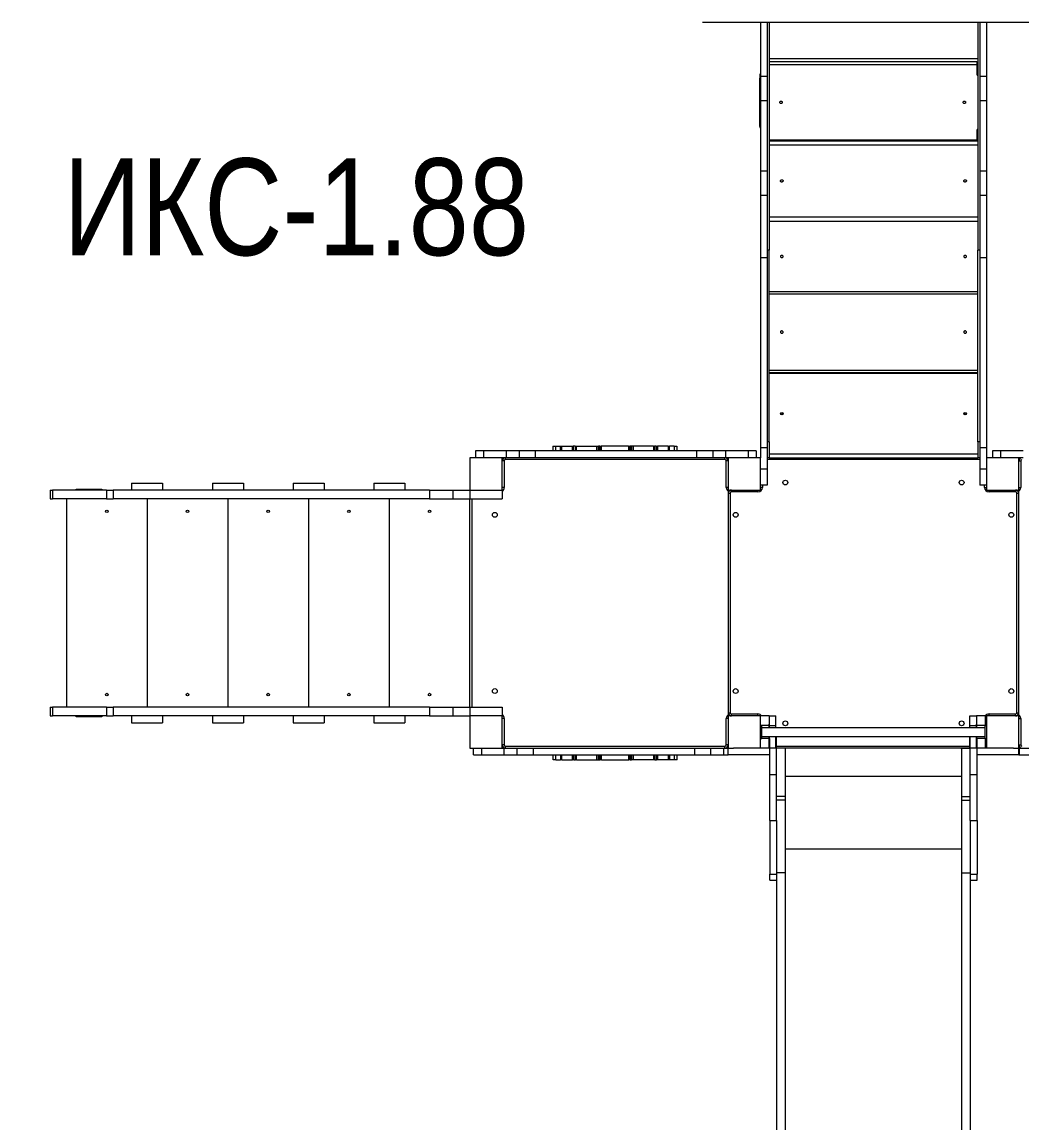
# Model space of a CAD drawing. Header units: millimetres. Extents: x -6276 to 7092, y -6092 to 4840.
# Drawn here: x -2908 to 190, y -2680 to 731 of the extents above; entities that cross this region are included whole.
import ezdxf

# ---------------------------------------------------------------- set-up
doc = ezdxf.new("R2010")
doc.units = ezdxf.units.MM
for name, color, linetype in [('DIKOM_АРТИКУЛ', 7, 'Continuous'), ('DIKOM_ОБЪЕКТ', 7, 'Continuous'), ('DIKOM_РАЗМЕР_ЗОНА', 7, 'Continuous'), ('DIKOM_РАЗМЕР_ОБЪЕКТА', 7, 'Continuous')]:
    doc.layers.add(name, color=color, linetype=linetype)
doc.styles.add('style1', font='arial.ttf', dxfattribs={"width": 0.8})
doc.dimstyles.new('1-50', dxfattribs={"dimtxt": 300, "dimasz": 200, "dimexe": 100, "dimexo": 0, "dimgap": 100, "dimtad": 1, "dimtxsty": 'style1', "dimcen": 200, "dimclrd": 7, "dimclre": 7, "dimclrt": 7, "dimadec": 1, "dimazin": 2, "dimtfac": 1, "dimtmove": 0, "dimatfit": 2, "dimfxl": 0, "dimlwd": 25, "dimlwe": 18, "dimarcsym": 0})

# ---------------------------------------------------------------- blocks, each defined once
blk = doc.blocks.new('*D10')
at = {"layer": 'Defpoints', "color": 0, "transparency": 16777216}
for p in [(-3959.1, 2290.8), (-270.4, 2290.8), (-587.4, -4131.1)]:
    blk.add_point(p, dxfattribs=at)
at = {"layer": 'DIKOM_РАЗМЕР_ОБЪЕКТА', "color": 7, "lineweight": 18, "transparency": 16777216}
for p, q in [((-270.4, 2290.8), (-4059.1, 2290.8)), ((-587.4, -4131.1), (-4059.1, -4131.1))]:
    blk.add_line(p, q, dxfattribs=at)
at = {"layer": 'DIKOM_РАЗМЕР_ОБЪЕКТА', "color": 7, "lineweight": 25, "transparency": 16777216}
blk.add_line((-3959.1, -3931.1), (-3959.1, 2090.8), dxfattribs=at)
at = {"layer": 'DIKOM_РАЗМЕР_ОБЪЕКТА', "color": 7, "transparency": 16777216}
for points in [[(-3992.5, 2090.8), (-3925.8, 2090.8), (-3959.1, 2290.8)], [(-3992.5, -3931.1), (-3925.8, -3931.1), (-3959.1, -4131.1)]]:
    blk.add_solid(points, dxfattribs=at)
at = {"layer": 'DIKOM_РАЗМЕР_ОБЪЕКТА', "color": 7, "transparency": 16777216, "insert": (-4212.3, -993.6), "char_height": 300, "attachment_point": 5, "rotation": 90, "style": 'style1'}
blk.add_mtext('6400', dxfattribs=at)
blk = doc.blocks.new('*D13')
at = {"layer": 'Defpoints', "color": 0, "transparency": 16777216}
for p in [(-4017, 3652.1), (-5825.7, -6091.7), (-1087.4, -6091.7)]:
    blk.add_point(p, dxfattribs=at)
at = {"layer": 'DIKOM_РАЗМЕР_ЗОНА', "color": 7, "lineweight": 18, "transparency": 16777216}
for p, q in [((-4017, 3652.1), (-5925.7, 3652.1)), ((-1087.4, -6091.7), (-5925.7, -6091.7))]:
    blk.add_line(p, q, dxfattribs=at)
at = {"layer": 'DIKOM_РАЗМЕР_ЗОНА', "color": 7, "lineweight": 25, "transparency": 16777216}
blk.add_line((-5825.7, 3452.1), (-5825.7, -5891.7), dxfattribs=at)
at = {"layer": 'DIKOM_РАЗМЕР_ЗОНА', "color": 7, "transparency": 16777216}
for points in [[(-5859, 3452.1), (-5792.3, 3452.1), (-5825.7, 3652.1)], [(-5859, -5891.7), (-5792.3, -5891.7), (-5825.7, -6091.7)]]:
    blk.add_solid(points, dxfattribs=at)
at = {"layer": 'DIKOM_РАЗМЕР_ЗОНА', "color": 7, "transparency": 16777216, "insert": (-6078.8, -955.3), "char_height": 300, "attachment_point": 5, "rotation": 90, "style": 'style1'}
blk.add_mtext('9800', dxfattribs=at)

msp = doc.modelspace()

# ---------------------------------------------------------------- linework, layer by layer
at = {"layer": 'DIKOM_ОБЪЕКТ', "color": 7, "linetype": 'Continuous', "lineweight": 15}
for p, q in [((-800.413, 730.796), (259.587, 730.796)), ((-620.413, 730.796), (-620.413, 562.205)), ((-599.413, 730.796), (-599.413, 562.205)), ((-593.413, 730.796), (-593.413, 23.659)), ((52.587, 730.796), (52.587, 23.659)), ((58.587, 730.796), (58.587, 562.205)), ((79.587, 730.796), (79.587, 562.205)), ((52.587, 617.025), (-593.413, 617.025)), ((-593.413, 608.67), (50.038, 608.67)), ((-593.413, 599.435), (50.038, 599.435)), ((50.038, 608.67), (50.038, 599.435)), ((50.038, 599.435), (50.038, 569.365)), ((-622.962, 566.383), (-622.962, 557.149)), ((-622.962, 406.798), (-622.962, 557.149)), ((-599.413, 562.205), (-620.413, 562.205)), ((-620.413, 562.205), (-620.413, 486.605)), ((-599.413, 562.205), (-599.413, 486.605)), ((79.587, 562.205), (58.587, 562.205)), ((58.587, 562.205), (58.587, 486.605)), ((79.587, 562.205), (79.587, 486.605)), ((-599.413, 486.605), (-620.413, 486.605)), ((-620.413, 486.605), (-620.413, 268.485)), ((-599.413, 486.605), (-599.413, 268.485)), ((79.587, 486.605), (58.587, 486.605)), ((58.587, 486.605), (58.587, 268.485)), ((79.587, 486.605), (79.587, 268.485)), ((50.038, 394.582), (50.038, 364.512)), ((50.038, 364.512), (-593.413, 364.512)), ((-593.413, 362.63), (52.587, 362.63)), ((-593.413, 350.709), (52.587, 350.709)), ((-599.413, 268.485), (-620.413, 268.485)), ((-620.413, 268.485), (-620.413, 192.885)), ((-599.413, 268.485), (-599.413, 192.885)), ((79.587, 268.485), (58.587, 268.485)), ((58.587, 268.485), (58.587, 192.885)), ((79.587, 268.485), (79.587, 192.885)), ((-599.413, 192.885), (-620.413, 192.885)), ((-620.413, 192.885), (-620.413, -0.057)), ((-599.413, 192.885), (-599.413, -0.057)), ((79.587, 192.885), (58.587, 192.885)), ((58.587, 192.885), (58.587, -0.057)), ((79.587, 192.885), (79.587, -0.057)), ((52.587, 126.394), (-593.413, 126.394)), ((52.587, 126.109), (-593.413, 126.109)), ((52.587, 112.609), (-593.413, 112.609)), ((-593.413, 23.659), (-599.413, 23.659)), ((-593.413, -570.041), (-593.413, 23.659)), ((58.587, 23.659), (52.587, 23.659)), ((52.587, -570.041), (52.587, 23.659)), ((-599.413, -0.057), (-620.413, -0.057)), ((-620.413, -0.057), (-620.413, -588.459)), ((-599.413, -0.057), (-599.413, -588.459)), ((79.587, -0.057), (58.587, -0.057)), ((58.587, -0.057), (58.587, -588.459)), ((79.587, -0.057), (79.587, -588.459)), ((-593.413, -103.898), (52.587, -103.898)), ((52.587, -112.11), (-593.413, -112.11)), ((-593.413, -347.894), (52.587, -347.894)), ((52.587, -355.848), (-593.413, -355.848)), ((52.587, -358.085), (-593.413, -358.085)), ((-593.413, -570.041), (-599.413, -570.041)), ((-593.413, -570.041), (-593.413, -619.204)), ((52.587, -570.041), (52.587, -619.204)), ((58.587, -570.041), (52.587, -570.041)), ((-1503.44, -598.204), (-1503.44, -619.204)), ((-1478.44, -598.204), (-1503.44, -598.204)), ((-1478.44, -598.204), (-1478.44, -619.204)), ((-1408.44, -598.204), (-1478.44, -598.204)), ((-1408.44, -598.204), (-1408.44, -619.204)), ((-1368.44, -598.204), (-1408.44, -598.204)), ((-1368.44, -598.204), (-1368.44, -619.204)), ((-1318.44, -598.204), (-1368.44, -598.204)), ((-1318.44, -598.204), (-1318.44, -619.204)), ((-818.44, -598.204), (-1318.44, -598.204)), ((-1263.482, -583.204), (-1263.482, -598.204)), ((-1263.482, -583.204), (-1255.482, -583.204)), ((-1255.482, -583.204), (-1255.482, -598.204)), ((-1255.482, -583.204), (-1240.843, -583.204)), ((-1240.843, -583.204), (-1240.843, -598.204)), ((-1240.843, -583.204), (-1237.102, -583.204)), ((-1237.102, -583.204), (-1237.102, -598.204)), ((-1237.102, -583.204), (-1204.156, -583.204)), ((-1204.156, -583.204), (-1204.156, -598.204)), ((-1204.156, -583.204), (-1200.265, -583.204)), ((-1200.265, -583.204), (-1200.265, -598.204)), ((-1195.004, -583.204), (-1200.265, -583.204)), ((-1195.004, -583.204), (-1195.004, -598.204)), ((-1195.004, -583.204), (-1191.8, -583.204)), ((-1191.8, -583.204), (-1191.8, -598.204)), ((-1191.8, -583.204), (-1128.906, -583.204)), ((-1128.906, -583.204), (-1128.906, -598.204)), ((-1128.906, -583.204), (-1127.609, -583.204)), ((-1127.609, -583.204), (-1127.609, -598.204)), ((-1127.609, -583.204), (-1122.706, -583.204)), ((-1122.706, -583.204), (-1122.706, -598.204)), ((-1118.276, -583.204), (-1122.706, -583.204)), ((-1118.276, -583.204), (-1118.276, -598.204)), ((-1118.276, -583.204), (-1113.847, -583.204)), ((-1113.847, -583.204), (-1113.847, -598.204)), ((-1029.74, -583.204), (-1113.847, -583.204)), ((-1029.74, -583.204), (-1029.74, -598.204)), ((-1029.74, -583.204), (-1025.311, -583.204)), ((-1025.311, -583.204), (-1025.311, -598.204)), ((-1020.882, -583.204), (-1025.311, -583.204)), ((-1020.882, -583.204), (-1020.882, -598.204)), ((-1015.978, -583.204), (-1020.882, -583.204)), ((-1015.978, -583.204), (-1015.978, -598.204)), ((-1015.978, -583.204), (-1014.681, -583.204)), ((-1014.681, -583.204), (-1014.681, -598.204)), ((-951.787, -583.204), (-1014.681, -583.204)), ((-951.787, -583.204), (-951.787, -598.204)), ((-951.787, -583.204), (-948.584, -583.204)), ((-948.584, -583.204), (-948.584, -598.204)), ((-943.322, -583.204), (-948.584, -583.204)), ((-943.322, -583.204), (-943.322, -598.204)), ((-943.322, -583.204), (-939.431, -583.204)), ((-939.431, -583.204), (-939.431, -598.204)), ((-906.485, -583.204), (-939.431, -583.204)), ((-906.485, -583.204), (-906.485, -598.204)), ((-906.485, -583.204), (-902.744, -583.204)), ((-902.744, -598.204), (-902.744, -583.204)), ((-888.105, -583.204), (-902.744, -583.204)), ((-888.105, -583.204), (-888.105, -598.204)), ((-888.105, -583.204), (-880.105, -583.204)), ((-880.105, -583.204), (-880.105, -598.204)), ((-818.44, -598.204), (-818.44, -619.204)), ((-768.44, -598.204), (-818.44, -598.204)), ((-768.44, -598.204), (-768.44, -619.204)), ((-728.44, -598.204), (-768.44, -598.204)), ((-728.44, -598.204), (-728.44, -619.204)), ((-658.44, -598.204), (-728.44, -598.204)), ((-658.44, -598.204), (-658.44, -619.204)), ((-633.44, -598.204), (-658.44, -598.204)), ((-633.44, -598.204), (-633.44, -619.204)), ((-599.413, -588.459), (-620.413, -588.459)), ((-620.413, -588.459), (-620.413, -619.204)), ((-599.413, -588.459), (-599.413, -654.204)), ((-593.413, -607.226), (52.587, -607.226)), ((79.587, -588.459), (58.587, -588.459)), ((58.587, -588.459), (58.587, -654.204)), ((79.587, -588.459), (79.587, -619.204)), ((98.285, -598.204), (98.285, -619.204)), ((123.285, -598.204), (98.285, -598.204)), ((123.285, -598.204), (123.285, -619.204)), ((193.285, -598.204), (123.285, -598.204)), ((-1420.413, -619.204), (-1520.413, -619.204)), ((-1520.413, -619.204), (-1520.413, -719.204)), ((-1408.44, -619.204), (-1420.413, -619.204)), ((-1420.413, -719.204), (-1420.413, -619.204)), ((-1414.413, -629.204), (-1420.413, -629.204)), ((-1414.413, -629.204), (-1414.413, -711.204)), ((-1410.413, -625.204), (-1410.413, -619.204)), ((-730.413, -625.204), (-1410.413, -625.204)), ((-1368.44, -619.204), (-1408.44, -619.204)), ((-1318.44, -619.204), (-1368.44, -619.204)), ((-818.44, -619.204), (-1318.44, -619.204)), ((-768.44, -619.204), (-818.44, -619.204)), ((-728.44, -619.204), (-768.44, -619.204)), ((-730.413, -625.204), (-730.413, -619.204)), ((-720.413, -619.204), (-728.44, -619.204)), ((-726.413, -711.204), (-726.413, -629.204)), ((-720.413, -629.204), (-726.413, -629.204)), ((-720.413, -619.204), (-720.413, -719.204)), ((-620.413, -619.204), (-720.413, -619.204)), ((-620.413, -719.204), (-620.413, -619.204)), ((-593.413, -619.204), (-599.413, -619.204)), ((58.587, -625.204), (-599.413, -625.204)), ((-593.413, -619.204), (52.587, -619.204)), ((58.587, -619.204), (52.587, -619.204)), ((79.587, -619.204), (79.587, -719.204)), ((179.587, -619.204), (79.587, -619.204)), ((193.285, -619.204), (179.587, -619.204)), ((179.587, -719.204), (179.587, -619.204)), ((179.587, -629.204), (185.587, -629.204)), ((185.587, -629.204), (185.587, -711.204)), ((-599.413, -654.204), (-620.413, -654.204)), ((-599.413, -654.204), (-599.413, -704.204)), ((79.587, -654.204), (58.587, -654.204)), ((58.587, -654.204), (58.587, -704.204)), ((-2740.413, -719.204), (-2740.413, -716.204)), ((-2740.413, -716.204), (-2660.413, -716.204)), ((-2660.413, -716.204), (-2660.413, -719.204)), ((-2568.416, -698.204), (-2568.416, -719.204)), ((-2568.416, -698.204), (-2472.416, -698.204)), ((-2472.416, -698.204), (-2472.416, -719.204)), ((-2318.416, -698.204), (-2318.416, -719.204)), ((-2318.416, -698.204), (-2222.416, -698.204)), ((-2222.416, -698.204), (-2222.416, -719.204)), ((-2068.416, -698.204), (-2068.416, -719.204)), ((-2068.416, -698.204), (-1972.416, -698.204)), ((-1972.416, -698.204), (-1972.416, -719.204)), ((-1818.416, -698.204), (-1818.416, -719.204)), ((-1818.416, -698.204), (-1722.416, -698.204)), ((-1722.416, -698.204), (-1722.416, -719.204)), ((-1414.413, -711.204), (-1420.413, -711.204)), ((-720.413, -711.204), (-726.413, -711.204)), ((-599.413, -704.204), (-620.413, -704.204)), ((-614.413, -711.204), (-620.413, -711.204)), ((-614.413, -704.204), (-614.413, -711.204)), ((79.587, -704.204), (58.587, -704.204)), ((73.587, -711.204), (73.587, -704.204)), ((73.587, -711.204), (79.587, -711.204)), ((179.587, -711.204), (185.587, -711.204)), ((-2820.413, -719.204), (-2820.413, -746.204)), ((-2820.413, -719.204), (-2813.131, -719.204)), ((-2820.413, -746.204), (-2813.131, -746.204)), ((-2813.131, -719.204), (-2813.131, -746.204)), ((-2646.629, -719.204), (-2813.131, -719.204)), ((-2646.629, -746.204), (-2813.131, -746.204)), ((-2770.413, -746.204), (-2770.413, -1392.204)), ((-2646.629, -719.204), (-2646.629, -746.204)), ((-2646.629, -719.204), (-2625.591, -719.204)), ((-2646.629, -746.204), (-2625.591, -746.204)), ((-2625.591, -719.204), (-2625.591, -746.204)), ((-1645.678, -719.204), (-2625.591, -719.204)), ((-1645.678, -746.204), (-2625.591, -746.204)), ((-2520.413, -746.204), (-2520.413, -1392.204)), ((-2270.413, -746.204), (-2270.413, -1392.204)), ((-2020.413, -746.204), (-2020.413, -1392.204)), ((-1770.413, -746.204), (-1770.413, -1392.204)), ((-1645.678, -719.204), (-1645.678, -746.204)), ((-1645.678, -719.204), (-1573.998, -719.204)), ((-1645.678, -746.204), (-1573.998, -746.204)), ((-1573.998, -719.204), (-1573.998, -746.204)), ((-1573.998, -719.204), (-1520.413, -719.204)), ((-1573.998, -746.204), (-1520.413, -746.204)), ((-1520.413, -719.204), (-1520.413, -746.204)), ((-1520.413, -719.204), (-1420.413, -719.204)), ((-1520.413, -746.204), (-1420.413, -746.204)), ((-1520.413, -1392.204), (-1520.413, -746.204)), ((-1514.413, -746.204), (-1514.413, -1392.204)), ((-1420.413, -719.204), (-1420.413, -746.204)), ((-720.413, -719.204), (-620.413, -719.204)), ((-720.413, -722.693), (-720.413, -1415.715)), ((-720.413, -729.204), (-714.413, -729.204)), ((-714.413, -729.204), (-714.413, -1409.204)), ((-710.413, -725.204), (-710.413, -719.204)), ((-628.413, -725.204), (-710.413, -725.204)), ((-628.413, -725.204), (-628.413, -719.204)), ((79.587, -719.204), (179.587, -719.204)), ((87.587, -725.204), (87.587, -719.204)), ((169.587, -725.204), (87.587, -725.204)), ((169.587, -725.204), (169.587, -719.204)), ((173.587, -1409.204), (173.587, -729.204)), ((173.587, -729.204), (179.587, -729.204)), ((179.587, -1415.715), (179.587, -722.693)), ((-2820.413, -1392.204), (-2820.413, -1419.204)), ((-2820.413, -1392.204), (-2813.131, -1392.204)), ((-2813.131, -1392.204), (-2813.131, -1419.204)), ((-2646.629, -1392.204), (-2813.131, -1392.204)), ((-2646.629, -1392.204), (-2646.629, -1419.204)), ((-2646.629, -1392.204), (-2625.591, -1392.204)), ((-2625.591, -1392.204), (-2625.591, -1419.204)), ((-1645.678, -1392.204), (-2625.591, -1392.204)), ((-1645.678, -1392.204), (-1645.678, -1419.204)), ((-1645.678, -1392.204), (-1573.998, -1392.204)), ((-1573.998, -1392.204), (-1573.998, -1419.204)), ((-1573.998, -1392.204), (-1520.413, -1392.204)), ((-1520.413, -1392.204), (-1520.413, -1419.204)), ((-1520.413, -1392.204), (-1420.413, -1392.204)), ((-1420.413, -1392.204), (-1420.413, -1419.204)), ((-2820.413, -1419.204), (-2813.131, -1419.204)), ((-2646.629, -1419.204), (-2813.131, -1419.204)), ((-2740.413, -1422.204), (-2740.413, -1419.204)), ((-2660.413, -1422.204), (-2740.413, -1422.204)), ((-2660.413, -1419.204), (-2660.413, -1422.204)), ((-2646.629, -1419.204), (-2625.591, -1419.204)), ((-1645.678, -1419.204), (-2625.591, -1419.204)), ((-2568.416, -1419.204), (-2568.416, -1440.204)), ((-2472.416, -1419.204), (-2472.416, -1440.204)), ((-2318.416, -1419.204), (-2318.416, -1440.204)), ((-2222.416, -1419.204), (-2222.416, -1440.204)), ((-2068.416, -1419.204), (-2068.416, -1440.204)), ((-1972.416, -1419.204), (-1972.416, -1440.204)), ((-1818.416, -1419.204), (-1818.416, -1440.204)), ((-1722.416, -1419.204), (-1722.416, -1440.204)), ((-1645.678, -1419.204), (-1573.998, -1419.204)), ((-1573.998, -1419.204), (-1520.413, -1419.204)), ((-1520.413, -1419.204), (-1520.413, -1519.204)), ((-1420.413, -1419.204), (-1520.413, -1419.204)), ((-1420.413, -1519.204), (-1420.413, -1419.204)), ((-1414.413, -1427.204), (-1420.413, -1427.204)), ((-1414.413, -1427.204), (-1414.413, -1509.204)), ((-720.413, -1427.204), (-726.413, -1427.204)), ((-726.413, -1509.204), (-726.413, -1427.204)), ((-720.413, -1409.204), (-714.413, -1409.204)), ((-720.413, -1419.204), (-720.413, -1519.204)), ((-620.413, -1419.204), (-720.413, -1419.204)), ((-710.413, -1413.204), (-628.413, -1413.204)), ((-710.413, -1419.204), (-710.413, -1413.204)), ((-628.413, -1419.204), (-628.413, -1413.204)), ((-593.413, -1419.204), (-620.413, -1419.204)), ((-620.413, -1519.204), (-620.413, -1419.204)), ((-593.413, -1419.204), (-593.413, -1449.203)), ((-593.413, -1419.204), (-572.413, -1419.204)), ((-572.413, -1449.204), (-572.413, -1419.204)), ((27.587, -1419.204), (48.587, -1419.204)), ((27.587, -1449.204), (27.587, -1419.204)), ((75.587, -1419.204), (48.587, -1419.204)), ((48.587, -1419.204), (48.587, -1449.203)), ((75.587, -1419.204), (75.587, -1449.203)), ((79.587, -1427.204), (75.587, -1427.204)), ((79.587, -1419.204), (79.587, -1519.204)), ((179.587, -1419.204), (79.587, -1419.204)), ((87.587, -1413.204), (169.587, -1413.204)), ((87.587, -1419.204), (87.587, -1413.204)), ((169.587, -1419.204), (169.587, -1413.204)), ((173.587, -1409.204), (179.587, -1409.204)), ((179.587, -1519.204), (179.587, -1419.204)), ((179.587, -1427.204), (185.587, -1427.204)), ((185.587, -1427.204), (185.587, -1509.204)), ((-2568.416, -1440.204), (-2472.416, -1440.204)), ((-2318.416, -1440.204), (-2222.416, -1440.204)), ((-2068.416, -1440.204), (-1972.416, -1440.204)), ((-1818.416, -1440.204), (-1722.416, -1440.204)), ((-593.413, -1449.203), (-620.413, -1449.203)), ((-620.413, -1449.204), (-616.413, -1449.204)), ((-616.413, -1489.204), (-616.413, -1449.204)), ((75.587, -1455.704), (-616.413, -1455.704)), ((-593.413, -1449.204), (-593.413, -1444.983)), ((-593.413, -1449.203), (-593.413, -1455.704)), ((-593.413, -1449.204), (-572.413, -1449.204)), ((-593.413, -1455.704), (-593.413, -1449.204)), ((-572.413, -1455.704), (-572.413, -1449.204)), ((27.587, -1449.204), (48.587, -1449.204)), ((27.587, -1455.704), (27.587, -1449.204)), ((48.587, -1449.204), (48.587, -1444.983)), ((75.587, -1449.203), (48.587, -1449.203)), ((48.587, -1449.203), (48.587, -1455.704)), ((48.587, -1455.704), (48.587, -1449.204)), ((75.587, -1449.203), (75.587, -1449.204)), ((75.587, -1449.204), (79.587, -1449.204)), ((75.587, -1489.204), (75.587, -1449.204)), ((-620.413, -1489.204), (-616.413, -1489.204)), ((-616.413, -1482.704), (75.587, -1482.704)), ((-593.413, -1489.2), (-616.413, -1489.2)), ((-593.413, -1482.704), (-593.413, -1489.2)), ((-593.413, -1519.204), (-593.413, -1482.704)), ((-591.53, -1600.359), (-591.53, -1489.214)), ((-572.413, -1519.204), (-572.413, -1482.704)), ((-570.53, -1600.359), (-570.53, -1482.704)), ((27.587, -1519.204), (27.587, -1482.704)), ((29.47, -1600.359), (29.47, -1482.704)), ((48.587, -1482.704), (48.587, -1489.2)), ((48.587, -1519.204), (48.587, -1482.704)), ((75.587, -1489.2), (48.587, -1489.2)), ((50.47, -1600.359), (50.47, -1489.214)), ((75.587, -1489.2), (75.587, -1519.201)), ((75.587, -1489.204), (79.587, -1489.204)), ((-1520.413, -1519.204), (-1420.413, -1519.204)), ((-1508.968, -1540.204), (-1508.968, -1519.204)), ((-1483.968, -1540.204), (-1483.968, -1519.204)), ((-1414.413, -1509.204), (-1420.413, -1509.204)), ((-1420.413, -1519.204), (-1413.968, -1519.204)), ((-1413.968, -1540.204), (-1413.968, -1519.204)), ((-1413.968, -1519.204), (-1373.968, -1519.204)), ((-1410.413, -1513.204), (-730.413, -1513.204)), ((-1410.413, -1519.204), (-1410.413, -1513.204)), ((-1373.968, -1540.204), (-1373.968, -1519.204)), ((-1373.968, -1519.204), (-1323.968, -1519.204)), ((-1323.968, -1540.204), (-1323.968, -1519.204)), ((-1323.968, -1519.204), (-823.968, -1519.204)), ((-823.968, -1540.204), (-823.968, -1519.204)), ((-823.968, -1519.204), (-773.968, -1519.204)), ((-773.968, -1540.204), (-773.968, -1519.204)), ((-773.968, -1519.204), (-733.968, -1519.204)), ((-733.968, -1540.204), (-733.968, -1519.204)), ((-733.968, -1519.204), (-720.413, -1519.204)), ((-730.413, -1519.204), (-730.413, -1513.204)), ((-720.413, -1509.204), (-726.413, -1509.204)), ((-720.413, -1540.204), (-720.413, -1519.204)), ((-720.413, -1519.204), (-704.457, -1519.204)), ((163.631, -1519.204), (-704.457, -1519.204)), ((-593.413, -1519.201), (-620.413, -1519.201)), ((-572.413, -1513.204), (27.587, -1513.204)), ((-545.413, -1519.202), (-572.413, -1519.202)), ((-553.413, -1517.483), (-553.413, -1519.202)), ((-545.413, -1519.202), (-545.413, -1519.204)), ((-543.53, -1519.214), (-543.53, -1669.212)), ((0.587, -1519.202), (0.587, -1519.204)), ((0.587, -1519.202), (27.587, -1519.202)), ((2.47, -1519.214), (2.47, -1669.212)), ((8.587, -1517.483), (8.587, -1519.204)), ((75.587, -1519.201), (48.587, -1519.201)), ((79.587, -1509.204), (75.587, -1509.204)), ((75.587, -1519.204), (75.587, -1519.201)), ((163.631, -1519.204), (179.587, -1519.204)), ((179.587, -1509.204), (185.587, -1509.204)), ((179.587, -1540.204), (179.587, -1519.204)), ((179.587, -1519.204), (182.214, -1519.204)), ((182.214, -1540.204), (182.214, -1519.204)), ((182.214, -1519.204), (222.214, -1519.204)), ((-1508.968, -1540.204), (-1483.968, -1540.204)), ((-1483.968, -1540.204), (-1413.968, -1540.204)), ((-1413.968, -1540.204), (-1373.968, -1540.204)), ((-1373.968, -1540.204), (-1323.968, -1540.204)), ((-1323.968, -1540.204), (-823.968, -1540.204)), ((-1262.303, -1555.204), (-1262.303, -1540.204)), ((-1254.303, -1555.204), (-1262.303, -1555.204)), ((-1254.303, -1555.204), (-1254.303, -1540.204)), ((-1254.303, -1555.204), (-1239.664, -1555.204)), ((-1239.664, -1540.204), (-1239.664, -1555.204)), ((-1235.923, -1555.204), (-1239.664, -1555.204)), ((-1235.923, -1555.204), (-1235.923, -1540.204)), ((-1235.923, -1555.204), (-1202.978, -1555.204)), ((-1202.978, -1555.204), (-1202.978, -1540.204)), ((-1199.087, -1555.204), (-1202.978, -1555.204)), ((-1199.087, -1555.204), (-1199.087, -1540.204)), ((-1199.087, -1555.204), (-1193.825, -1555.204)), ((-1193.825, -1555.204), (-1193.825, -1540.204)), ((-1190.622, -1555.204), (-1193.825, -1555.204)), ((-1190.622, -1555.204), (-1190.622, -1540.204)), ((-1190.622, -1555.204), (-1127.728, -1555.204)), ((-1127.728, -1555.204), (-1127.728, -1540.204)), ((-1126.43, -1555.204), (-1127.728, -1555.204)), ((-1126.43, -1555.204), (-1126.43, -1540.204)), ((-1126.43, -1555.204), (-1121.527, -1555.204)), ((-1121.527, -1555.204), (-1121.527, -1540.204)), ((-1121.527, -1555.204), (-1117.098, -1555.204)), ((-1117.098, -1555.204), (-1117.098, -1540.204)), ((-1112.669, -1555.204), (-1117.098, -1555.204)), ((-1112.669, -1555.204), (-1112.669, -1540.204)), ((-1112.669, -1555.204), (-1028.561, -1555.204)), ((-1028.561, -1555.204), (-1028.561, -1540.204)), ((-1024.132, -1555.204), (-1028.561, -1555.204)), ((-1024.132, -1555.204), (-1024.132, -1540.204)), ((-1024.132, -1555.204), (-1019.703, -1555.204)), ((-1019.703, -1555.204), (-1019.703, -1540.204)), ((-1014.8, -1555.204), (-1019.703, -1555.204)), ((-1014.8, -1555.204), (-1014.8, -1540.204)), ((-1013.502, -1555.204), (-1014.8, -1555.204)), ((-1013.502, -1555.204), (-1013.502, -1540.204)), ((-950.608, -1555.204), (-1013.502, -1555.204)), ((-950.608, -1555.204), (-950.608, -1540.204)), ((-947.405, -1555.204), (-950.608, -1555.204)), ((-947.405, -1555.204), (-947.405, -1540.204)), ((-947.405, -1555.204), (-942.143, -1555.204)), ((-942.143, -1555.204), (-942.143, -1540.204)), ((-938.252, -1555.204), (-942.143, -1555.204)), ((-938.252, -1555.204), (-938.252, -1540.204)), ((-905.307, -1555.204), (-938.252, -1555.204)), ((-905.307, -1555.204), (-905.307, -1540.204)), ((-901.566, -1555.204), (-905.307, -1555.204)), ((-901.566, -1555.204), (-901.566, -1540.204)), ((-886.927, -1555.204), (-901.566, -1555.204)), ((-886.927, -1555.204), (-886.927, -1540.204)), ((-878.927, -1555.204), (-886.927, -1555.204)), ((-878.927, -1555.204), (-878.927, -1540.204)), ((-823.968, -1540.204), (-773.968, -1540.204)), ((-773.968, -1540.204), (-733.968, -1540.204)), ((-733.968, -1540.204), (-720.413, -1540.204)), ((-591.53, -1540.204), (-720.413, -1540.204)), ((179.587, -1540.204), (50.47, -1540.204)), ((179.587, -1540.204), (182.214, -1540.204)), ((182.214, -1540.204), (222.214, -1540.204)), ((-591.53, -1600.359), (-570.53, -1600.359)), ((-591.53, -1743.111), (-591.53, -1600.359)), ((-570.53, -1743.111), (-570.53, -1600.359)), ((29.47, -1600.359), (50.47, -1600.359)), ((29.47, -1743.111), (29.47, -1600.359)), ((50.47, -1743.111), (50.47, -1600.359)), ((2.47, -1607.253), (-543.53, -1607.253)), ((-543.53, -1669.212), (-570.53, -1669.212)), ((-543.53, -1669.212), (-543.53, -1680.044)), ((2.47, -1669.212), (29.47, -1669.212)), ((2.47, -1669.212), (2.47, -1680.044)), ((-543.53, -1680.044), (-570.53, -1680.044)), ((-543.53, -1680.044), (-543.53, -1905.021)), ((2.47, -1680.044), (29.47, -1680.044)), ((2.47, -1680.044), (2.47, -1905.021)), ((-591.53, -1743.111), (-570.53, -1743.111)), ((-591.53, -1743.111), (-591.53, -1909.258)), ((-570.53, -1743.111), (-570.53, -1890.558)), ((29.47, -1743.111), (50.47, -1743.111)), ((29.47, -1743.111), (29.47, -1890.558)), ((50.47, -1743.111), (50.47, -1909.258)), ((2.47, -1832.23), (-543.53, -1832.23)), ((-591.53, -1909.258), (-570.53, -1909.258)), ((-591.53, -1928.12), (-591.53, -1909.258)), ((-570.53, -1890.558), (-570.53, -1905.021)), ((-543.53, -1905.021), (-570.53, -1905.021)), ((-570.53, -1905.021), (-570.53, -3183.555)), ((-543.53, -1905.021), (-543.53, -3183.555)), ((2.47, -1905.021), (29.47, -1905.021)), ((2.47, -1905.021), (2.47, -3183.555)), ((29.47, -1890.558), (29.47, -1905.021)), ((29.47, -1905.021), (29.47, -3183.555)), ((29.47, -1909.258), (50.47, -1909.258)), ((50.47, -1928.12), (50.47, -1909.258)), ((-591.53, -1928.12), (-570.53, -1928.12)), ((29.47, -1928.12), (50.47, -1928.12))]:
    msp.add_line(p, q, dxfattribs=at)
at = {"layer": 'DIKOM_ОБЪЕКТ', "color": 7, "linetype": 'Continuous', "lineweight": 15, "flags": 128}
for points in [[(-552.962, 481.973), (-553.14, 480.866), (-553.657, 479.856), (-554.468, 479.035), (-555.501, 478.475), (-556.663, 478.225), (-557.852, 478.309), (-558.962, 478.718), (-559.895, 479.417), (-560.566, 480.343), (-560.918, 481.413), (-560.918, 482.534), (-560.566, 483.604), (-559.895, 484.53), (-558.962, 485.229), (-557.852, 485.638), (-556.663, 485.722), (-555.501, 485.472), (-554.468, 484.912), (-553.657, 484.091), (-553.14, 483.081), (-552.962, 481.973)], [(15.038, 481.973), (14.86, 480.866), (14.343, 479.856), (13.532, 479.035), (12.499, 478.475), (11.337, 478.225), (10.148, 478.309), (9.038, 478.718), (8.105, 479.417), (7.434, 480.343), (7.082, 481.413), (7.082, 482.534), (7.434, 483.604), (8.105, 484.53), (9.038, 485.229), (10.148, 485.638), (11.337, 485.722), (12.499, 485.472), (13.532, 484.912), (14.343, 484.091), (14.86, 483.081), (15.038, 481.973)], [(-550.413, 238.552), (-550.591, 237.494), (-551.108, 236.53), (-551.919, 235.746), (-552.952, 235.211), (-554.114, 234.973), (-555.303, 235.053), (-556.413, 235.443), (-557.345, 236.11), (-558.017, 236.994), (-558.368, 238.017), (-558.368, 239.087), (-558.017, 240.109), (-557.345, 240.993), (-556.413, 241.66), (-555.303, 242.051), (-554.114, 242.131), (-552.952, 241.893), (-551.919, 241.358), (-551.108, 240.573), (-550.591, 239.61), (-550.413, 238.552)], [(17.587, 238.552), (17.409, 237.494), (16.892, 236.53), (16.081, 235.746), (15.048, 235.211), (13.886, 234.973), (12.697, 235.053), (11.587, 235.443), (10.655, 236.11), (9.983, 236.994), (9.632, 238.017), (9.632, 239.087), (9.983, 240.109), (10.655, 240.993), (11.587, 241.66), (12.697, 242.051), (13.886, 242.131), (15.048, 241.893), (16.081, 241.358), (16.892, 240.573), (17.409, 239.61), (17.587, 238.552)], [(-550.413, 4.355), (-550.591, 5.376), (-551.108, 6.307), (-551.919, 7.064), (-552.952, 7.58), (-554.114, 7.81), (-555.303, 7.733), (-556.413, 7.355), (-557.345, 6.712), (-558.017, 5.858), (-558.368, 4.872), (-558.368, 3.839), (-558.017, 2.852), (-557.345, 1.999), (-556.413, 1.355), (-555.303, 0.978), (-554.114, 0.901), (-552.952, 1.131), (-551.919, 1.647), (-551.108, 2.404), (-550.591, 3.334), (-550.413, 4.355)], [(17.587, 4.355), (17.409, 5.376), (16.892, 6.307), (16.081, 7.064), (15.048, 7.58), (13.886, 7.81), (12.697, 7.733), (11.587, 7.355), (10.655, 6.712), (9.983, 5.858), (9.632, 4.872), (9.632, 3.839), (9.983, 2.852), (10.655, 1.999), (11.587, 1.355), (12.697, 0.978), (13.886, 0.901), (15.048, 1.131), (16.081, 1.647), (16.892, 2.404), (17.409, 3.334), (17.587, 4.355)], [(-550.413, -230.002), (-550.591, -228.89), (-551.108, -227.877), (-551.919, -227.052), (-552.952, -226.49), (-554.114, -226.24), (-555.303, -226.324), (-556.413, -226.735), (-557.345, -227.436), (-558.017, -228.365), (-558.368, -229.44), (-558.368, -230.564), (-558.017, -231.639), (-557.345, -232.568), (-556.413, -233.269), (-555.303, -233.68), (-554.114, -233.764), (-552.952, -233.514), (-551.919, -232.951), (-551.108, -232.127), (-550.591, -231.114), (-550.413, -230.002)], [(17.587, -230.002), (17.409, -228.89), (16.892, -227.877), (16.081, -227.052), (15.048, -226.49), (13.886, -226.24), (12.697, -226.324), (11.587, -226.735), (10.655, -227.436), (9.983, -228.365), (9.632, -229.44), (9.632, -230.564), (9.983, -231.639), (10.655, -232.568), (11.587, -233.269), (12.697, -233.68), (13.886, -233.764), (15.048, -233.514), (16.081, -232.951), (16.892, -232.127), (17.409, -231.114), (17.587, -230.002)]]:
    msp.add_lwpolyline(points, dxfattribs=at)
at = {"layer": 'DIKOM_ОБЪЕКТ', "color": 7, "linetype": 'Continuous', "lineweight": 15}
for centre, radius in [((-554.404, -482.653), 3.99), ((13.596, -482.653), 3.99), ((-543.413, -696.204), 7.5), ((2.587, -696.204), 7.5), ((-2645.413, -785.204), 4), ((-2395.413, -785.204), 4), ((-2145.413, -785.204), 4), ((-1895.413, -785.204), 4), ((-1645.413, -785.204), 4), ((-1443.413, -796.204), 7.5), ((-697.413, -796.204), 7.5), ((156.587, -796.204), 7.5), ((-2645.413, -1353.204), 4), ((-2395.413, -1353.204), 4), ((-2145.413, -1353.204), 4), ((-1895.413, -1353.204), 4), ((-1645.413, -1353.204), 4), ((-1443.413, -1342.204), 7.5), ((-697.413, -1342.204), 7.5), ((156.587, -1342.204), 7.5), ((-543.413, -1442.204), 7.5), ((2.587, -1442.204), 7.5)]:
    msp.add_circle(centre, radius, dxfattribs=at)
for centre, radius, start, end in [((-618.285, 566.313), 4.678, 117.061378, 179.136775), ((-618.285, 557.078), 4.678, 117.061378, 179.136775), ((57.375, 578.657), 7.338, 180.449077, 229.265966), ((57.375, 569.422), 7.338, 180.449476, 229.265567), ((-618.285, 406.869), 4.678, 180.863225, 242.938622), ((57.397, 394.514), 7.36, 130.811966, 179.472991), ((-554.413, -480.405), 4.003, 196.436512, 343.563488), ((13.587, -480.405), 4.003, 196.436098, 343.563902), ((-1410.413, -629.204), 10, 90, 180), ((-1410.413, -629.204), 4, 90, 180), ((-730.413, -629.204), 10, 0, 90), ((-730.413, -629.204), 4, 0, 90), ((189.587, -629.204), 10, 90, 180), ((189.587, -629.204), 4, 90, 180), ((-1428.413, -711.204), 14, 304.849905, 0), ((-712.413, -711.204), 14, 180, 235.150095), ((-628.413, -711.204), 14, 270, 0), ((87.587, -711.204), 14, 180, 270), ((171.587, -711.204), 14, 304.849905, 0), ((-710.413, -729.204), 10, 90, 180), ((-710.413, -729.204), 4, 90, 180), ((169.587, -729.204), 10, 0, 90), ((169.587, -729.204), 4, 0, 90), ((-1428.413, -1427.204), 14, 0, 55.150095), ((-712.413, -1427.204), 14, 124.849905, 180), ((-710.413, -1409.204), 10, 180, 270), ((-710.413, -1409.204), 4, 180, 270), ((-628.413, -1427.204), 14, 34.849905, 90), ((87.587, -1427.204), 14, 90, 148.997281), ((169.587, -1409.204), 4, 270, 0), ((169.587, -1409.204), 10, 270, 0), ((171.587, -1427.204), 14, 0, 55.150095), ((-1410.413, -1509.204), 10, 180, 270), ((-1410.413, -1509.204), 4, 180, 270), ((-730.413, -1509.204), 4, 270, 0), ((-730.413, -1509.204), 10, 270, 0), ((69.587, -1509.204), 10, 306.869898, 0), ((189.587, -1509.204), 10, 180, 270), ((189.587, -1509.204), 4, 180, 270)]:
    msp.add_arc(centre, radius, start, end, dxfattribs=at)
for points, knots in [([(-720.413, -719.379), (-720.413, -719.656), (-720.413, -720.715), (-720.413, -721.853), (-720.413, -722.693)], [0, 0, 0, 0, 0.26174229, 1, 1, 1, 1]), ([(179.587, -722.693), (179.587, -721.72), (179.587, -720.577), (179.587, -719.534), (179.587, -719.379)], [0, 0, 0, 0, 0.85091573, 1, 1, 1, 1]), ([(-720.413, -1415.715), (-720.413, -1416.688), (-720.413, -1417.831), (-720.413, -1418.874), (-720.413, -1419.029)], [0, 0, 0, 0, 0.85091573, 1, 1, 1, 1]), ([(179.587, -1419.029), (179.587, -1418.752), (179.587, -1417.693), (179.587, -1416.555), (179.587, -1415.715)], [0, 0, 0, 0, 0.26174229, 1, 1, 1, 1])]:
    msp.add_open_spline(points, degree=3, knots=knots, dxfattribs=at)

# ---------------------------------------------------------------- texts
at = {"layer": 'DIKOM_АРТИКУЛ', "insert": (-2779.888, 308.209), "char_height": 300, "width": 1667.53662, "attachment_point": 1, "style": 'style1'}
msp.add_mtext('ИКС-1.88', dxfattribs=at)

# ---------------------------------------------------------------- dimensions: what is measured, and where the dimension line sits
at = {"layer": 'DIKOM_РАЗМЕР_ЗОНА'}
dim = msp.add_linear_dim(base=(-5825.658, -6091.674), p1=(-4017.007, 3652.125), p2=(-1087.413, -6091.674), angle=90, text='9800', dimstyle='1-50', dxfattribs=at)
dim.commit()
dim.dimension.update_dxf_attribs({"geometry": '*D13', "text_midpoint": (-5825.658, -955.277), "dimtype": 160})
at = {"layer": 'DIKOM_РАЗМЕР_ОБЪЕКТА'}
dim = msp.add_linear_dim(base=(-3959.136, 2290.796), p1=(-587.413, -4131.098), p2=(-270.413, 2290.796), angle=90, text='6400', dimstyle='1-50', dxfattribs=at)
dim.commit()
dim.dimension.update_dxf_attribs({"geometry": '*D10', "text_midpoint": (-3959.136, -993.645), "dimtype": 160})

doc.saveas('drawing.dxf')
